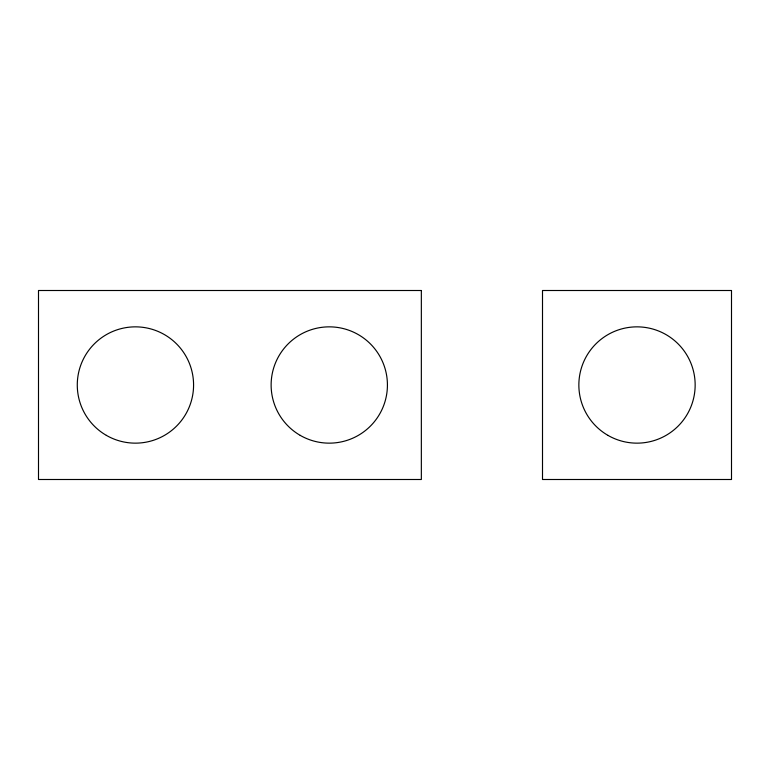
<?xml version="1.0" encoding="UTF-8"?>
<svg xmlns="http://www.w3.org/2000/svg" width="770" height="770" viewBox="0 0 770 770"><rect width="100%" height="100%" fill="white"/><g stroke="black" fill="none" stroke-linecap="round" stroke-linejoin="round"><path stroke-width="1.16" d="M421.344 290.502L38.5 290.502L38.5 479.498L421.344 479.498L421.344 290.502M731.5 290.502L542.504 290.502L542.504 479.498L731.5 479.498L731.5 290.502M607.925 435.358A58.154 58.154 0 0 0 695.156 385A58.154 58.154 0 0 0 607.925 334.642A58.154 58.154 0 0 0 607.925 435.358M300.194 435.358A58.154 58.154 0 0 0 387.425 385A58.154 58.154 0 0 0 300.194 334.642A58.154 58.154 0 0 0 300.194 435.358M106.347 435.358A58.154 58.154 0 0 0 193.578 385A58.154 58.154 0 0 0 106.347 334.642A58.154 58.154 0 0 0 106.347 435.358"/></g></svg>
